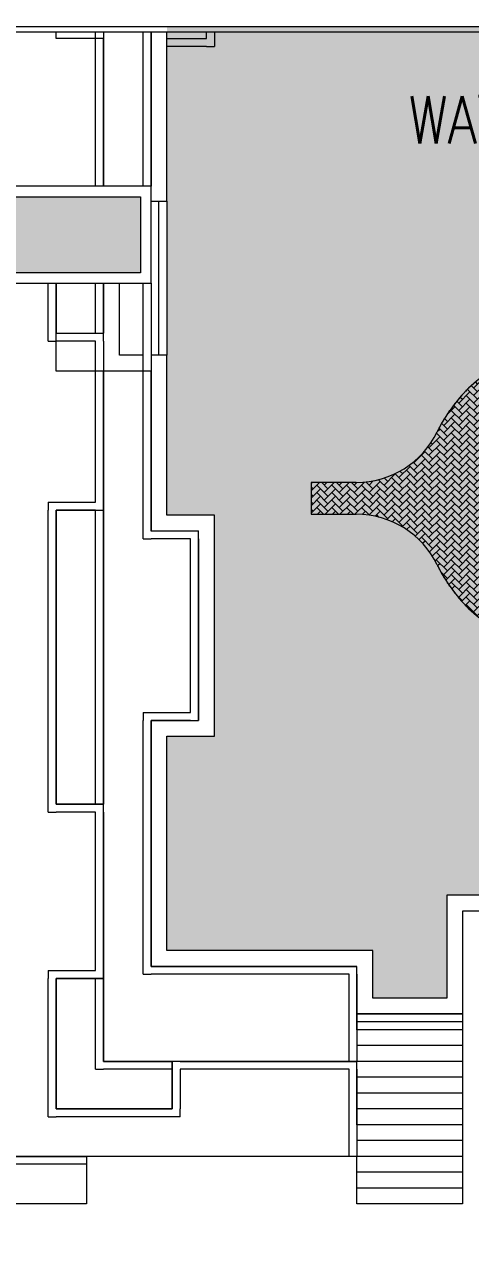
# Model space of a CAD drawing. Header units: millimetres. Extents: x -106145 to 154907, y -84585 to 152038.
# Drawn here: x 59489 to 67942, y 89975 to 112988 of the extents above; entities that cross this region are included whole.
import ezdxf

# ---------------------------------------------------------------- set-up
doc = ezdxf.new("R2010")
doc.units = ezdxf.units.MM
for name, color, linetype, lineweight in [('A-ANNO-DIMS', 211, 'Continuous', 9), ('A-ANNO-DIMS-300', 211, 'Continuous', 9), ('A-DETL-GENF', 92, 'Continuous', 5), ('A-FLOR', 192, 'Continuous', 5), ('A-FLOR-PATT', 8, 'Continuous', 5), ('A-WALL', 113, 'Continuous', 5), ('G-ANNO-TEXT', 231, 'Continuous', 9), ('Q-CASE', 31, 'Continuous', 5)]:
    doc.layers.add(name, color=color, linetype=linetype, lineweight=lineweight)
doc.styles.add('RomanS', font='romans__.ttf', dxfattribs={"width": 0.8, "height": 1200})
doc.styles.add('RomanS_1', font='romans__.ttf', dxfattribs={"width": 0.8, "height": 900})
doc.dimstyles.new('Diagonal_-_4_mm_RomanS', dxfattribs={"dimscale": 304.8, "dimtxt": 1219.023462, "dimasz": 1.476378, "dimexe": 0.984252, "dimexo": 0.0625, "dimgap": 0.19685, "dimtad": 1, "dimdec": 0, "dimzin": 0, "dimdsep": 46, "dimtxsty": 'RomanS', "dimblk1": 'OBLIQUE', "dimblk2": 'OBLIQUE', "dimsah": 1, "dimcen": 0.09, "dimdle": 2.362205, "dimazin": 0, "dimtfac": 1, "dimtdec": 4, "dimtix": 1, "dimtmove": 0, "dimatfit": 3, "dimfxl": 2.362205, "dimfxlon": 1, "dimtvp": 1, "dimtolj": 1, "dimtzin": 0, "dimarcsym": 2})

# ---------------------------------------------------------------- blocks, each defined once
blk = doc.blocks.new('FP_121-Site Plan')
at = {"layer": 'Q-CASE'}
for p, q in [((70098, 106180), (70102, 106179)), ((70450, 106229), (70453, 106227)), ((69755, 106089), (69759, 106088)), ((68473, 105227), (68473, 105223)), ((68593, 105358), (68592, 105355)), ((68259, 104944), (68259, 104940)), ((68361, 105089), (68361, 105085)), ((68165, 104794), (68165, 104789)), ((68080, 104637), (68081, 104633)), ((68080, 102036), (68081, 102040)), ((68259, 101729), (68259, 101733)), ((68473, 101446), (68473, 101450)), ((69589, 100646), (69592, 100647)), ((69755, 100584), (69759, 100586)), ((69925, 100533), (69929, 100535)), ((70098, 100493), (70102, 100494)), ((70273, 100463), (70277, 100465))]:
    blk.add_line(p, q, dxfattribs=at)
blk = doc.blocks.new('Casework 2 - Casework 2-6723750-Site Plan')
at = {"layer": 'Q-CASE'}
h = blk.add_hatch(dxfattribs=at)
h.set_pattern_fill('FP_22', color=256, style=0, pattern_type=2)
h.set_pattern_definition([(225, (69623.92, 103336.59), (1e-14, -141.4214), [300, -100]), (315, (69553.21, 103265.87), (0, -141.4214), [300, -100])])
h.paths.add_polyline_path([(70674, 100437), (70864, 100443), (71052, 100461), (71240, 100492), (71424, 100535), (71606, 100590), (71784, 100657), (71957, 100736), (72124, 100825), (72285, 100925), (72439, 101036), (72586, 101156), (72725, 101286), (72854, 101424), (72985, 101586), (73085, 101725), (73185, 101887), (73275, 102054), (73353, 102227), (73420, 102404), (73475, 102586), (73518, 102771), (73549, 102958), (73568, 103147), (73574, 103337), (73568, 103526), (73549, 103715), (73518, 103902), (73475, 104087), (73420, 104269), (73353, 104446), (73275, 104619), (73185, 104787), (73085, 104948), (72975, 105102), (72830, 105274), (72725, 105387), (72586, 105517), (72439, 105637), (72285, 105748), (72124, 105848), (71957, 105938), (71784, 106016), (71606, 106083), (71424, 106138), (71240, 106181), (71052, 106212), (70864, 106230), (70674, 106237), (70493, 106231), (70314, 106214), (70135, 106186), (69959, 106147), (69785, 106097), (69615, 106036), (69449, 105965), (69288, 105884), (69132, 105793), (68982, 105692), (68824, 105569), (68703, 105464), (68574, 105337), (68454, 105202), (68342, 105061), (68239, 104912), (68146, 104758), (67993, 104468), (67913, 104346), (67822, 104230), (67716, 104118), (67613, 104025), (67496, 103937), (67372, 103859), (67242, 103792), (67106, 103737), (66966, 103693), (66823, 103662), (66678, 103643), (66531, 103637), (65674, 103637), (65674, 103037), (66531, 103037), (66678, 103030), (66823, 103011), (66966, 102980), (67106, 102936), (67242, 102881), (67372, 102814), (67496, 102736), (67613, 102648), (67722, 102550), (67822, 102443), (67913, 102327), (67993, 102205), (68146, 101916), (68239, 101761), (68363, 101586), (68454, 101471), (68574, 101336), (68703, 101209), (68839, 101091), (68982, 100981), (69132, 100880), (69288, 100789), (69449, 100708), (69615, 100637), (69785, 100576), (69959, 100526), (70135, 100487), (70314, 100459), (70493, 100442)], flags=0)
h.paths.add_polyline_path([(70674, 102337), (70541, 102347), (70449, 102362), (70342, 102394), (70218, 102448), (70142, 102490), (70049, 102556), (69967, 102629), (69875, 102738), (69817, 102822), (69771, 102908), (69723, 103031), (69696, 103129), (69680, 103225), (69674, 103337), (69684, 103471), (69702, 103570), (69738, 103686), (69773, 103770), (69827, 103869), (69894, 103962), (69985, 104060), (70069, 104132), (70150, 104188), (70254, 104243), (70344, 104280), (70473, 104315), (70592, 104332), (70674, 104337), (70807, 104327), (70925, 104303), (71006, 104280), (71130, 104225), (71229, 104167), (71299, 104117), (71400, 104023), (71466, 103946), (71530, 103851), (71575, 103770), (71624, 103646), (71651, 103544), (71669, 103430), (71674, 103337), (71666, 103217), (71647, 103106), (71612, 102992), (71575, 102903), (71519, 102803), (71435, 102690), (71372, 102621), (71295, 102553), (71193, 102483), (71108, 102436), (70979, 102386), (70896, 102362), (70761, 102342)], flags=0)
at = {"layer": 'Q-CASE', "color": 253}
for p, q in [((66531, 103637), (65674, 103637)), ((65674, 103637), (65674, 103037)), ((65674, 103037), (66531, 103037))]:
    blk.add_line(p, q, dxfattribs=at)
for centre, radius, start, end in [((70674, 103337), 2900, 90, 154.2285), ((70674, 103337), 2900, 133.9763, 135.6661), ((70674, 103337), 2900, 133.9763, 135.6661), ((70674, 103337), 2900, 137.6512, 139.3306), ((70674, 103337), 2900, 137.6512, 139.3306), ((70674, 103337), 2900, 145.0195, 146.6576), ((70674, 103337), 2900, 145.0195, 146.6576), ((70674, 103337), 2900, 141.3313, 142.9944), ((70674, 103337), 2900, 141.3313, 142.9944), ((70674, 103337), 2900, 148.7217, 150.3203), ((70674, 103337), 2900, 148.7217, 150.3203), ((66531, 105337), 1700, 270, 334.2285), ((70674, 103337), 2900, 152.4515, 153.9826), ((70674, 103337), 2900, 152.4515, 153.9826), ((66531, 101337), 1700, 25.7715, 90), ((70674, 103337), 2900, 205.7715, 270), ((70674, 103337), 2900, 206.0174, 207.5485), ((70674, 103337), 2900, 206.0174, 207.5485), ((70674, 103337), 2900, 209.6797, 211.2783), ((70674, 103337), 2900, 209.6797, 211.2783), ((70674, 103337), 2900, 213.3424, 214.9805), ((70674, 103337), 2900, 213.3424, 214.9805), ((70674, 103337), 2900, 217.0056, 218.6687), ((70674, 103337), 2900, 217.0056, 218.6687), ((70674, 103337), 2900, 220.6694, 222.3488), ((70674, 103337), 2900, 220.6694, 222.3488), ((70674, 103337), 2900, 224.3339, 226.0237), ((70674, 103337), 2900, 224.3339, 226.0237)]:
    blk.add_arc(centre, radius, start, end, dxfattribs=at)
blk.add_blockref('FP_121-Site Plan', (0, 0), dxfattribs=at)
blk = doc.blocks.new('MMU_ AMBALA_PODIUM_2022_11_02_CENTRAL_rvt-1-Site Plan')
at = {"layer": 'A-FLOR-PATT'}
blk.add_hatch(color=9, dxfattribs=at).paths.add_polyline_path([(61689, 108280), (61689, 109720), (58489, 109720), (58489, 108280), (60249, 108280)], flags=0)
at = {"layer": 'A-FLOR', "color": 253}
for p, q in [((60089, 112717), (60089, 112838)), ((61889, 109920), (61889, 112838)), ((62189, 109638), (62189, 112838)), ((60989, 112717), (60089, 112717)), ((60989, 109920), (60989, 112717)), ((61889, 109920), (58289, 109920)), ((61889, 108080), (61889, 109920)), ((58489, 109720), (61689, 109720)), ((61689, 109720), (61689, 108280)), ((61889, 109638), (62189, 109638)), ((61689, 108280), (58489, 108280)), ((58289, 108080), (61889, 108080)), ((60089, 106415), (60089, 108080)), ((60989, 107132), (60989, 108080)), ((61289, 106715), (61289, 108080)), ((61739, 106715), (61289, 106715)), ((62189, 106715), (61889, 106715)), ((62189, 103686), (62189, 106715)), ((60989, 106415), (60089, 106415)), ((60989, 103782), (60989, 106415)), ((61889, 106415), (60989, 106415)), ((61889, 103385), (61889, 106415)), ((60089, 98207), (60089, 103782)), ((60089, 103782), (60989, 103782)), ((60989, 98207), (60989, 103782)), ((63089, 103686), (62189, 103686)), ((63089, 99496), (63089, 103686)), ((62789, 103385), (61889, 103385)), ((62789, 99795), (62789, 103385)), ((61889, 95135), (61889, 99795)), ((61889, 99795), (62789, 99795)), ((62189, 95435), (62189, 99496)), ((62189, 99496), (63089, 99496)), ((60989, 98207), (60089, 98207)), ((60989, 94907), (60989, 98207)), ((70039, 96485), (67489, 96485)), ((67489, 96485), (67489, 94535)), ((69739, 96185), (67789, 96185)), ((67789, 96185), (67789, 90635)), ((66089, 95435), (62189, 95435)), ((66089, 94535), (66089, 95435)), ((65789, 95135), (61889, 95135)), ((65789, 93935), (65789, 95135)), ((60089, 92435), (60089, 94907)), ((60089, 94907), (60989, 94907)), ((60989, 94905), (60089, 94905)), ((60989, 93335), (60989, 94905)), ((67489, 94535), (66089, 94535)), ((67789, 94235), (65789, 94235)), ((65789, 94235), (65789, 93935)), ((67789, 93935), (65789, 93935)), ((65789, 93935), (65789, 93635)), ((67789, 93635), (65789, 93635)), ((65789, 93635), (65789, 93335)), ((62289, 93335), (60989, 93335)), ((65789, 93335), (62289, 93335)), ((62289, 93335), (62289, 92435)), ((65789, 92435), (65789, 93335)), ((67789, 93335), (65789, 93335)), ((67789, 93035), (65789, 93035)), ((67789, 92735), (65789, 92735)), ((62289, 92435), (60089, 92435)), ((65789, 92135), (65789, 92435)), ((67789, 92435), (65789, 92435)), ((65789, 92435), (65789, 92135)), ((65789, 92135), (65789, 91835)), ((67789, 92135), (65789, 92135)), ((67789, 91835), (65789, 91835)), ((65789, 91835), (65789, 91535)), ((60669, 91535), (59189, 91535)), ((65789, 91535), (60669, 91535)), ((60669, 91535), (60669, 90635)), ((65789, 90635), (65789, 91535)), ((67789, 91535), (65789, 91535)), ((67789, 91235), (65789, 91235)), ((67789, 90935), (65789, 90935)), ((60669, 90635), (58594, 90635)), ((67789, 90635), (65789, 90635))]:
    blk.add_line(p, q, dxfattribs=at)
at = {"layer": 'A-WALL', "color": 253}
for p, q in [((83119, 112938), (57909, 112938)), ((60839, 109920), (60839, 112838)), ((60989, 112838), (60989, 109920)), ((61739, 109920), (61739, 112838)), ((61889, 112838), (61889, 109920)), ((62939, 112717), (62939, 112838)), ((63089, 112838), (63089, 112567)), ((62189, 112717), (62939, 112717)), ((62939, 112567), (62189, 112567)), ((62939, 112567), (63089, 112567)), ((62039, 106715), (62039, 109638)), ((62189, 109638), (62189, 106715)), ((59939, 106982), (59939, 108080)), ((60089, 108080), (60089, 107132)), ((60839, 107132), (60839, 108080)), ((60989, 108080), (60989, 107132)), ((61739, 103236), (61739, 108080)), ((61889, 108080), (61889, 103386)), ((60089, 107132), (60989, 107132)), ((60989, 106982), (60989, 107132)), ((59939, 106982), (60089, 106982)), ((60839, 106982), (60089, 106982)), ((60839, 103932), (60839, 106982)), ((60989, 106982), (60989, 103782)), ((59939, 103932), (60839, 103932)), ((59939, 103932), (59939, 103782)), ((59939, 98057), (59939, 103782)), ((60839, 103782), (60089, 103782)), ((60089, 103782), (60089, 98207)), ((60839, 98207), (60839, 103782)), ((60839, 103782), (60989, 103782)), ((60989, 103782), (60989, 98207)), ((61889, 103386), (62789, 103386)), ((62789, 103236), (62789, 103386)), ((61739, 103236), (61889, 103236)), ((62639, 103236), (61889, 103236)), ((62639, 99946), (62639, 103236)), ((62789, 103236), (62789, 99796)), ((61739, 99946), (62639, 99946)), ((61739, 99946), (61739, 99796)), ((61739, 94985), (61739, 99796)), ((62639, 99796), (61889, 99796)), ((61889, 99796), (61889, 95135)), ((62639, 99796), (62789, 99796)), ((59939, 98057), (60089, 98057)), ((60089, 98207), (60989, 98207)), ((60839, 98057), (60089, 98057)), ((60839, 95057), (60839, 98057)), ((60989, 98057), (60989, 98207)), ((60989, 98057), (60989, 94907)), ((59939, 95057), (60839, 95057)), ((59939, 95057), (59939, 94907)), ((61889, 95135), (65789, 95135)), ((65789, 94985), (65789, 95135)), ((59939, 92285), (59939, 94907)), ((60839, 94907), (60089, 94907)), ((60089, 94907), (60089, 92435)), ((60839, 93185), (60839, 94907)), ((60839, 94907), (60989, 94907)), ((60989, 94907), (60989, 93335)), ((61739, 94985), (61889, 94985)), ((65639, 94985), (61889, 94985)), ((65639, 93335), (65639, 94985)), ((65789, 94985), (65789, 94235)), ((65789, 94235), (67789, 94235)), ((65789, 94085), (65789, 93935)), ((67789, 94085), (65789, 94085)), ((60989, 93335), (62289, 93335)), ((62289, 92435), (62289, 93335)), ((62439, 93335), (62289, 93335)), ((62439, 93335), (65789, 93335)), ((65789, 93185), (65789, 93335)), ((60839, 93185), (60989, 93185)), ((62289, 93185), (60989, 93185)), ((62439, 93185), (62439, 92435)), ((65639, 93185), (62439, 93185)), ((65639, 91535), (65639, 93185)), ((65789, 93185), (65789, 92135)), ((59939, 92285), (60089, 92285)), ((60089, 92435), (62289, 92435)), ((62439, 92285), (60089, 92285)), ((62439, 92285), (62439, 92435)), ((59189, 91535), (60669, 91535)), ((60669, 91385), (59189, 91385))]:
    blk.add_line(p, q, dxfattribs=at)
at = {"color": 90, "lineweight": 5}
blk.add_blockref('Casework 2 - Casework 2-6723750-Site Plan', (-755, 668), dxfattribs=at)
blk = doc.blocks.new('DIMBLOCK33-Site Plan')
at = {"layer": 'A-ANNO-DIMS-300', "transparency": 16777216}
for p, q in [((-65455, 47706), (79278, 131267)), ((79014, 130283), (78504, 131167)), ((78654, 130907), (79014, 130283)), ((-64471, 47442), (-64981, 48325)), ((-64831, 48066), (-64471, 47442))]:
    blk.add_line(p, q, dxfattribs=at)
at = {"layer": 'A-ANNO-DIMS-300', "lineweight": 35, "transparency": 16777216}
for p, q in [((78654, 130907), (78737, 131214)), ((78654, 130907), (78572, 130600)), ((-64831, 48066), (-64749, 48373)), ((-64831, 48066), (-64914, 47758))]:
    blk.add_line(p, q, dxfattribs=at)
at = {"layer": 'A-ANNO-DIMS-300', "color": 0, "transparency": 16777216, "insert": (3725, 89578), "char_height": 1200, "width": 6511.94, "attachment_point": 1, "rotation": 30, "line_spacing_factor": 0.983083, "style": 'RomanS'}
blk.add_mtext('165683', dxfattribs=at)
blk = doc.blocks.new('_Oblique')
at = {"color": 0, "linetype": 'ByBlock', "lineweight": -2}
blk.add_line((-0.5, -0.5), (0.5, 0.5), dxfattribs=at)

msp = doc.modelspace()

# ---------------------------------------------------------------- block references
at = {"lineweight": 5}
msp.add_blockref('MMU_ AMBALA_PODIUM_2022_11_02_CENTRAL_rvt-1-Site Plan', (0, 0), dxfattribs=at)

# ---------------------------------------------------------------- next in the draw order: hatches: boundary and pattern name
at = {"layer": 'A-DETL-GENF', "transparency": 33554534}
msp.add_hatch(color=255, dxfattribs=at).paths.add_polyline_path([(78318.75, 94535.08), (78318.75, 99720.08), (77418.75, 99720.08), (77418.75, 101720.08), (76750.06, 101720.08), (76750.06, 103715.08), (77418.75, 103715.08), (77418.75, 107755.58), (78318.75, 107755.58), (78318.75, 109638.12), (77418.75, 109638.12), (77418.75, 112938.12), (62188.74, 112938.12), (62188.74, 103685.84), (63088.74, 103685.84), (63088.74, 99495.84), (62188.74, 99495.84), (62188.74, 95435.08), (66088.75, 95435.08), (66088.75, 94535.08), (67488.75, 94535.08), (67488.75, 96485.06), (70038.8, 96485.06), (70038.49, 94535.08), (72438.44, 94535.08), (72438.44, 95435.08), (76438.44, 95435.08), (76438.44, 94535.08)], flags=0)

# ---------------------------------------------------------------- next in the draw order: linework, layer by layer
at = {"layer": 'A-WALL'}
msp.add_line((83438.75, 112838.12), (57909.09, 112838.12), dxfattribs=at)

# ---------------------------------------------------------------- next in the draw order: texts
at = {"layer": 'G-ANNO-TEXT', "color": 7, "insert": (66765.28, 111626.9), "char_height": 900, "width": 8600.5035, "attachment_point": 1, "style": 'RomanS_1'}
msp.add_mtext('WATER BODY', dxfattribs=at)

# ---------------------------------------------------------------- next in the draw order: dimensions: what is measured, and where the dimension line sits
at = {"layer": 'A-ANNO-DIMS'}
dim = msp.add_linear_dim(base=(78654.26, 130907.03), p1=(-64471.28, 47442.07), p2=(79014.26, 130283.49), angle=30, dimstyle='Diagonal_-_4_mm_RomanS', override={"dimpost": '<>', "dimfxl": 165682.835536}, dxfattribs=at)
dim.commit()
dim.dimension.update_dxf_attribs({"geometry": 'DIMBLOCK33-Site Plan', "text_midpoint": (6578.73, 90062.68)})

doc.saveas('drawing.dxf')
